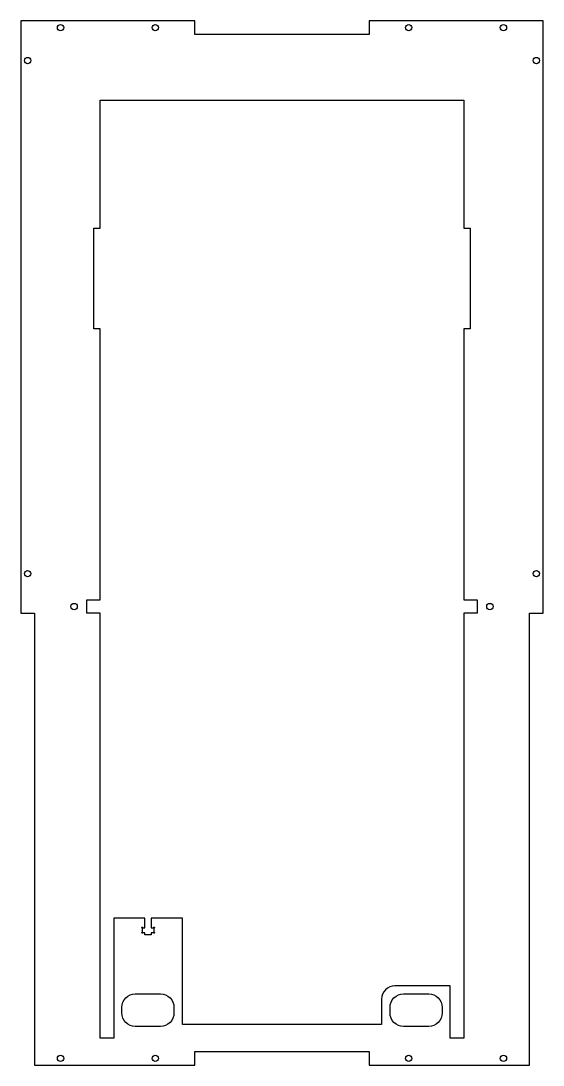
# Model space of a CAD drawing. Header units: millimetres. Extents: x -130 to 130, y -225 to 295.
import ezdxf

# ---------------------------------------------------------------- set-up
doc = ezdxf.new("R2010")
doc.units = ezdxf.units.MM

msp = doc.modelspace()

# ---------------------------------------------------------------- linework, layer by layer
msp.add_lwpolyline([(123.28, -225), (123.28, 0), (130, 0), (130, 295), (43.33, 295), (43.33, 288.28), (-43.33, 288.28), (-43.33, 295), (-130, 295), (-130, 0), (-123.28, 0), (-123.28, -225), (-43.33, -225), (-43.33, -218.28), (43.33, -218.28), (43.33, -225)], close=True)
for points in [[(56.22, -185.5, 0.414214), (49.5, -192.22), (49.5, -204.84), (-49.5, -204.84), (-49.5, -151.78), (-65.06, -151.78), (-65.06, -156.56), (-64.04, -156.56, -2.414214), (-63.79, -156.81), (-63.79, -158.81, -2.414214), (-64.04, -159.06), (-65.06, -159.06), (-65.06, -160.06), (-68.21, -160.06), (-68.21, -159.06), (-69.24, -159.06, -2.414214), (-69.49, -158.81), (-69.49, -156.81, -2.414214), (-69.24, -156.56), (-68.21, -156.56), (-68.21, -151.78), (-83.78, -151.78), (-83.78, -211.56), (-90.5, -211.56), (-90.5, 0), (-97.22, 0), (-97.22, 6.72), (-90.5, 6.72), (-90.5, 141.72), (-93.65, 141.72), (-93.65, 191.72), (-90.5, 191.72), (-90.5, 255.5), (90.5, 255.5), (90.5, 191.72), (93.65, 191.72), (93.65, 141.72), (90.5, 141.72), (90.5, 6.72), (97.22, 6.72), (97.22, 0), (90.5, 0), (90.5, -211.56), (83.78, -211.56), (83.78, -185.5)], [(-79.78, -199), (-79.78, -196.22, -0.414214), (-73.06, -189.5), (-60.5, -189.5, -0.414214), (-53.78, -196.22), (-53.78, -199, -0.414214), (-60.5, -205.72), (-73.06, -205.72, -0.414214)], [(53.78, -199), (53.78, -196.22, -0.414214), (60.5, -189.5), (73.06, -189.5, -0.414214), (79.78, -196.22), (79.78, -199, -0.414214), (73.06, -205.72), (60.5, -205.72, -0.414214)]]:
    msp.add_lwpolyline(points, format="xyb", close=True)
for centre, radius in [((-110.25, 291.64), 1.57), ((-63.08, 291.64), 1.57), ((63.08, 291.64), 1.57), ((110.25, 291.64), 1.57), ((-126.64, 275.25), 1.57), ((126.64, 275.25), 1.57), ((-126.64, 19.75), 1.57), ((126.64, 19.75), 1.57), ((-103.5, 3.36), 1.57), ((103.5, 3.36), 1.57), ((-110.25, -221.64), 1.57), ((-63.08, -221.64), 1.58), ((63.08, -221.64), 1.58), ((110.25, -221.64), 1.57)]:
    msp.add_circle(centre, radius)

doc.saveas('drawing.dxf')
